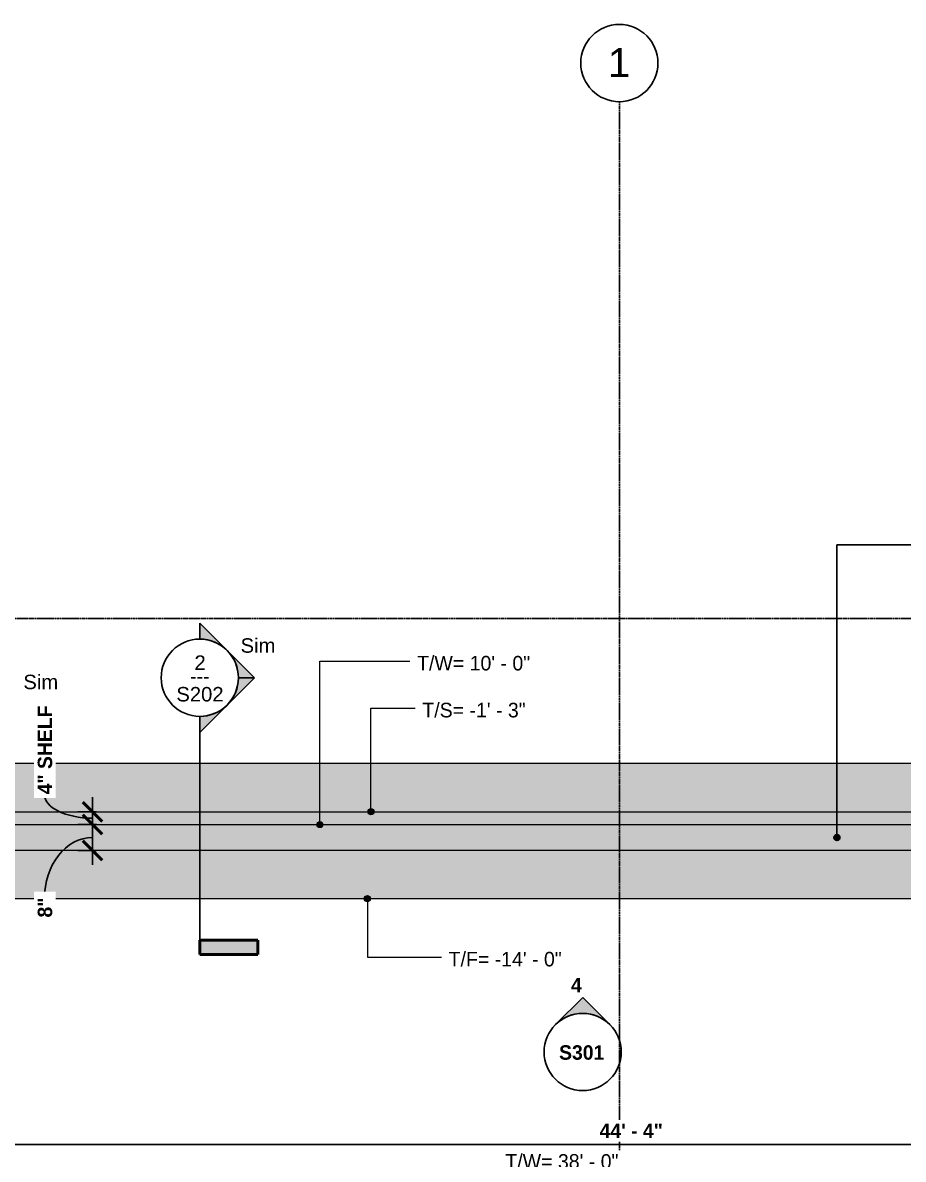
# Model space of a CAD drawing. Header units: inches. Extents: x -4033 to -3004, y 11263 to 12032.
# Drawn here: x -3666.8 to -3393.1, y 11679.2 to 12032.4 of the extents above; entities that cross this region are included whole.
import ezdxf

# ---------------------------------------------------------------- set-up
doc = ezdxf.new("R2010")
doc.units = ezdxf.units.IN
doc.header["$MEASUREMENT"] = 0
doc.linetypes.add('Grid Line 1_2_', pattern=[0.875, 0.5, -0.125, 0.125, -0.125])
for name, color, linetype, lineweight in [('A-ANNO-DIMS', 211, 'Continuous', 9), ('A-ANNO-DIMS-48', 211, 'Continuous', 9), ('A-WALL', 113, 'Continuous', 18), ('A-WALL-IDEN', 211, 'Continuous', 30), ('G-ANNO-DIMS', 111, 'Continuous', 9), ('G-ANNO-SYMB', 111, 'Continuous', 30), ('S-FNDN', 32, 'Continuous', 18), ('S-GRID', 1, 'Continuous', 9), ('S-GRID-IDEN', 1, 'Continuous', 30)]:
    doc.layers.add(name, color=color, linetype=linetype, lineweight=lineweight)
doc.styles.add('Arial', font='arial.ttf', dxfattribs={"height": 9})
doc.styles.add('Arial_1', font='arial.ttf', dxfattribs={"height": 4.5})
doc.styles.add('Century Gothic', font='', dxfattribs={"height": 4.5})
doc.styles.add('Century Gothic_1', font='', dxfattribs={"height": 4.535433})
doc.styles.add('Century Gothic_B', font='', dxfattribs={"height": 4.5})
doc.styles.get('Century Gothic').set_extended_font_data('Century Gothic')
doc.styles.get('Century Gothic_1').set_extended_font_data('Century Gothic')
doc.styles.get('Century Gothic_B').set_extended_font_data('Century Gothic', bold=True)
doc.dimstyles.new('OD__1_16__Tol___1', dxfattribs={"dimscale": 12, "dimtxt": 4.698757, "dimasz": 0.5, "dimexe": 0.375, "dimexo": 0.25, "dimgap": 0.0625, "dimtad": 1, "dimdec": 4, "dimrnd": 0.0625, "dimzin": 3, "dimdsep": 46, "dimlunit": 4, "dimtxsty": 'Century Gothic_B', "dimblk1": 'OBLIQUE', "dimblk2": 'OBLIQUE', "dimsah": 1, "dimcen": 0.09, "dimdle": 0.375, "dimazin": 0, "dimtfac": 1, "dimtdec": 4, "dimtix": 1, "dimtmove": 1, "dimatfit": 3, "dimfxl": 1, "dimtvp": 1, "dimtfill": 1, "dimfrac": 2, "dimtolj": 1, "dimtzin": 0, "dimlwd": 30, "dimlwe": 30, "dimarcsym": 2})
doc.dimstyles.new('OD__1_4__Tol__', dxfattribs={"dimscale": 12, "dimtxt": 4.698757, "dimasz": 0.5, "dimexe": 0.375, "dimexo": 0.25, "dimgap": 0.0625, "dimtad": 1, "dimrnd": 0.25, "dimzin": 1, "dimdsep": 46, "dimlunit": 4, "dimtxsty": 'Century Gothic_B', "dimblk1": 'OBLIQUE', "dimblk2": 'OBLIQUE', "dimsah": 1, "dimcen": 0.09, "dimdle": 0.375, "dimazin": 0, "dimtfac": 1, "dimtdec": 4, "dimtix": 1, "dimtmove": 0, "dimatfit": 3, "dimfxl": 1, "dimtvp": 1, "dimtfill": 1, "dimfrac": 2, "dimtolj": 1, "dimtzin": 0, "dimlwd": 30, "dimlwe": 30, "dimarcsym": 2})

# ---------------------------------------------------------------- blocks, each defined once
blk = doc.blocks.new('Grid - Grid Head - Circle-1738874-FOUNDATION PLAN - Callout 1')
at = {"layer": 'S-GRID-IDEN'}
for start, end in [(360, 180), (180, 360)]:
    blk.add_arc((0, 0), 0.25, start, end, dxfattribs=at)
blk = doc.blocks.new('Elevation - Filled Arrow-1738296-FOUNDATION PLAN - Callout 1')
at = {"layer": 'G-ANNO-SYMB'}
for start, end in [(360, 180), (180, 360)]:
    blk.add_arc((0, 0), 0.25, start, end, dxfattribs=at)
blk = doc.blocks.new('Elevation - Filled Arrow-1738116-FOUNDATION PLAN - Callout 1')
at = {"layer": 'G-ANNO-SYMB', "lineweight": 9}
h = blk.add_hatch(color=256, dxfattribs=at)
edge = h.paths.add_edge_path(flags=0)
edge.add_line((0, 0.3536), (0.1768, 0.1768))
edge.add_arc((0, 0), 0.25, 45, 135)
edge.add_line((-0.1768, 0.1768), (0, 0.3536))
at = {"layer": 'G-ANNO-SYMB'}
for p, q in [((0, 0.3536), (-0.1768, 0.1768)), ((0.1768, 0.1768), (0, 0.3536))]:
    blk.add_line(p, q, dxfattribs=at)
blk.add_arc((0, 0), 0.25, 45, 135, dxfattribs=at)
blk = doc.blocks.new('DIMBLOCK14-FOUNDATION PLAN - Callout 1')
at = {"layer": 'A-ANNO-DIMS-48', "lineweight": 30}
for p, q in [((-3743.32, 11784.19), (-3743.32, 11679.28)), ((-3743.32, 11683.78), (-3743.32, 11784.19)), ((-3743.32, 11683.78), (-3211.32, 11683.78)), ((-3211.32, 11685.03), (-3211.32, 11679.28)), ((-3211.32, 11683.78), (-3211.32, 11685.03))]:
    blk.add_line(p, q, dxfattribs=at)
at = {"layer": 'A-ANNO-DIMS-48', "lineweight": 50}
for p, q in [((-3743.32, 11683.78), (-3740.32, 11686.78)), ((-3211.32, 11683.78), (-3208.32, 11686.78)), ((-3743.32, 11683.78), (-3746.32, 11680.78)), ((-3211.32, 11683.78), (-3214.32, 11680.78))]:
    blk.add_line(p, q, dxfattribs=at)
at = {"layer": 'A-ANNO-DIMS-48', "color": 0, "lineweight": 30, "insert": (-3487.47, 11690.3), "char_height": 4.5, "width": 24.344, "attachment_point": 1, "line_spacing_factor": 0.984502, "style": 'Century Gothic_B', "bg_fill": 3, "box_fill_scale": 1.25, "bg_fill_color": 256, "bg_fill_true_color": 13158600, "bg_fill_transparency": 0}
blk.add_mtext('44\' - 4"', dxfattribs=at)
blk = doc.blocks.new('_Oblique')
at = {"color": 0, "linetype": 'ByBlock', "lineweight": -2}
blk.add_line((-0.5, -0.5), (0.5, 0.5), dxfattribs=at)
blk = doc.blocks.new('DIMBLOCK26-FOUNDATION PLAN - Callout 1')
at = {"layer": 'A-ANNO-DIMS-48', "lineweight": 50}
for p, q in [((-3645.16, 11787.19), (-3648.16, 11790.19)), ((-3645.16, 11783.19), (-3648.16, 11786.19)), ((-3645.16, 11787.19), (-3642.16, 11784.19)), ((-3645.16, 11783.19), (-3642.16, 11780.19))]:
    blk.add_line(p, q, dxfattribs=at)
at = {"layer": 'A-ANNO-DIMS-48', "lineweight": 30}
for p, q in [((-3645.16, 11791.69), (-3645.16, 11783.19)), ((-3643.92, 11787.19), (-3649.66, 11787.19)), ((-3645.16, 11787.19), (-3643.92, 11787.19)), ((-3643.92, 11783.19), (-3649.66, 11783.19)), ((-3645.16, 11783.19), (-3643.92, 11783.19))]:
    blk.add_line(p, q, dxfattribs=at)
blk.add_ellipse((-3645.16, 11792.59), major_axis=(14.94, 0), ratio=0.495146, start_param=3.141593, end_param=4.712389, dxfattribs=at)
at = {"layer": 'A-ANNO-DIMS-48', "color": 0, "lineweight": 30, "insert": (-3662.18, 11792.59), "char_height": 4.5, "width": 28.9085, "attachment_point": 1, "rotation": 90, "line_spacing_factor": 0.984502, "style": 'Century Gothic_B', "bg_fill": 3, "box_fill_scale": 1.25, "bg_fill_color": 256, "bg_fill_true_color": 13158600, "bg_fill_transparency": 0}
blk.add_mtext('4" SHELF', dxfattribs=at)
blk = doc.blocks.new('DIMBLOCK27-FOUNDATION PLAN - Callout 1')
at = {"layer": 'A-ANNO-DIMS-48', "lineweight": 50}
for p, q in [((-3645.16, 11783.19), (-3648.16, 11786.19)), ((-3645.16, 11783.19), (-3642.16, 11780.19)), ((-3645.16, 11775.19), (-3648.16, 11778.19)), ((-3645.16, 11775.19), (-3642.16, 11772.19))]:
    blk.add_line(p, q, dxfattribs=at)
at = {"layer": 'A-ANNO-DIMS-48', "lineweight": 30}
for p, q in [((-3643.92, 11783.19), (-3649.66, 11783.19)), ((-3645.16, 11783.19), (-3645.16, 11770.69)), ((-3645.16, 11783.19), (-3643.92, 11783.19)), ((-3643.92, 11775.19), (-3649.66, 11775.19)), ((-3645.16, 11775.19), (-3643.92, 11775.19))]:
    blk.add_line(p, q, dxfattribs=at)
blk.add_ellipse((-3645.16, 11760.05), major_axis=(0, 19.14), ratio=0.7805, start_param=0, end_param=1.570796, dxfattribs=at)
at = {"layer": 'A-ANNO-DIMS-48', "color": 0, "lineweight": 30, "insert": (-3662.18, 11754.31), "char_height": 4.5, "width": 6.8915, "attachment_point": 1, "rotation": 90, "line_spacing_factor": 0.984502, "style": 'Century Gothic_B', "bg_fill": 3, "box_fill_scale": 1.25, "bg_fill_color": 256, "bg_fill_true_color": 13158600, "bg_fill_transparency": 0}
blk.add_mtext('8"', dxfattribs=at)
blk = doc.blocks.new('Section - 3_32_ x 3_8_-1738294-FOUNDATION PLAN - Callout 1')
at = {"layer": 'G-ANNO-SYMB', "lineweight": 9}
blk.add_hatch(color=256, dxfattribs=at).paths.add_polyline_path([(0, 0.375), (0, 0), (-0.09375, 0), (-0.09375, 0.375)], flags=0)
at = {"layer": 'G-ANNO-SYMB', "lineweight": 50}
for p, q in [((0, 0.375), (-0.09375, 0.375)), ((-0.09375, 0.375), (-0.09375, 0)), ((0, 0), (0, 0.375)), ((-0.09375, 0), (0, 0))]:
    blk.add_line(p, q, dxfattribs=at)
blk = doc.blocks.new('Section - Section Head - Filled-1738293-FOUNDATION PLAN - Callout 1')
at = {"layer": 'G-ANNO-SYMB', "lineweight": 9}
h = blk.add_hatch(color=256, dxfattribs=at)
edge = h.paths.add_edge_path(flags=0)
edge.add_line((-0.4268, 0.1768), (-0.25, 0.3536))
edge.add_line((-0.25, 0.3536), (-0.25, 0.25))
edge.add_arc((-0.25, 0), 0.25, 90, 135)
h = blk.add_hatch(color=256, dxfattribs=at)
edge = h.paths.add_edge_path(flags=0)
edge.add_arc((-0.25, 0), 0.25, 45, 90)
edge.add_line((-0.25, 0.25), (-0.25, 0.3536))
edge.add_line((-0.25, 0.3536), (-0.0732, 0.1768))
h = blk.add_hatch(color=256, dxfattribs=at)
edge = h.paths.add_edge_path(flags=0)
edge.add_arc((-0.25, 0), 0.2503, 137.9216, 180)
edge.add_line((-0.5003, 0), (-0.6036, 0))
edge.add_line((-0.6036, 0), (-0.4358, 0.1678))
h = blk.add_hatch(color=256, dxfattribs=at)
edge = h.paths.add_edge_path(flags=0)
edge.add_line((-0.0642, 0.1678), (0.1036, 0))
edge.add_line((0.1036, 0), (0.0003, 0))
edge.add_arc((-0.25, 0), 0.2503, 0, 42.0784)
at = {"layer": 'G-ANNO-SYMB'}
for p, q in [((-0.25, 0.3536), (-0.4268, 0.1768)), ((-0.25, 0.25), (-0.25, 0.3536)), ((-0.0732, 0.1768), (-0.25, 0.3536)), ((-0.25, 0.3536), (-0.25, 0.25)), ((-0.4358, 0.1678), (-0.6036, 0)), ((0.1036, 0), (-0.0642, 0.1678)), ((-0.6036, 0), (-0.5003, 0)), ((0.0003, 0), (0.1036, 0))]:
    blk.add_line(p, q, dxfattribs=at)
for centre, radius, start, end in [((-0.2503, 0), 0.25, 360, 180), ((-0.25, 0), 0.25, 90, 135), ((-0.25, 0), 0.25, 45, 90), ((-0.25, 0), 0.2503, 137.9216, 180), ((-0.25, 0), 0.2503, 0, 42.0784), ((-0.2503, 0), 0.25, 180, 360)]:
    blk.add_arc(centre, radius, start, end, dxfattribs=at)

msp = doc.modelspace()

# ---------------------------------------------------------------- hatches: boundary and pattern name
at = {"layer": 'A-WALL'}
msp.add_hatch(color=256, dxfattribs=at).paths.add_polyline_path([(-3211.32374, 11775.1894), (-3211.32374, 11783.1894), (-3755.32374, 11783.1894), (-3755.32374, 11775.1894), (-3506.00539, 11775.1894)], flags=0)
at = {"layer": 'A-WALL-IDEN'}
h = msp.add_hatch(color=256, dxfattribs=at)
edge = h.paths.add_edge_path(flags=0)
edge.add_arc((-3413.68018, 11779.1894), 0.9375, 0, 360)
at = {"layer": 'S-FNDN', "lineweight": 9}
h = msp.add_hatch(dxfattribs=at)
h.set_pattern_fill('FP_3', color=256, style=0, pattern_type=2)
h.set_pattern_definition([(50, (0, 0), (13.77135, -1.20496), [1.44, -15.84]), (355, (0, 0), (-2.66442, 14.442176), [1.152, -12.672]), (100.451, (1.148, -0.1), (11.107076, 13.237366), [1.224, -13.462]), (46.184, (0, 3.84), (20.491284, -3.17785), [2.16, -23.76]), (96.636, (1.708, 3.575), (17.94587, 18.703152), [1.836, -20.193]), (351.184, (0, 3.84), (17.94541, 18.702614), [1.728, -19.008]), (21, (1.92, 2.88), (11.460518, -7.730365), [1.44, -15.84]), (326, (1.92, 2.88), (4.671352, 13.923149), [1.152, -12.672]), (71.451, (2.875, 2.236), (16.13207, 6.192844), [1.224, -13.462]), (37.5, (0, 0), (0.2331231, 6.3917502), [0.634, -11.885, 0.634, -12.23, -12.72]), (37.5, (0, 0), (0.2331231, 6.3917502), [-25.382, 0.634, -12.086]), (7.5, (0, 0), (5.0507295, 7.573041), [0.634, -6.701, 0.634, -11.597, -4.848]), (7.5, (0, 0), (5.0507295, 7.573041), [-19.565, 0.634, -4.214]), (327.5, (-4.282, 0), (10.2495805, -0.4328898), [0.634, -4.166, 0.634, -14.342, -19.872]), (327.5, (-4.282, 0), (10.2495805, -0.4328898), [-19.776, 0.634, -19.238]), (317.5, (-6.202, 0), (11.19739, 1.922144), [0.634, -5.606, 0.634, -9.312, -14.112]), (317.5, (-6.202, 0), (11.19739, 1.922144), [-16.186, 0.634, -13.478])])
h.paths.add_polyline_path([(-3743.32374, 11760.1894), (-3211.32374, 11760.1894), (-3211.32374, 11775.1894), (-3755.32374, 11775.1894), (-3755.32374, 11760.1894), (-3747.32374, 11760.1894)], flags=0)
h.paths.add_polyline_path([(-3154.32374, 11760.1894), (-3154.32374, 11775.1894), (-3203.32374, 11775.1894), (-3203.32374, 11760.1894)], flags=0)
h.paths.add_polyline_path([(-3523.32374, 11787.1894), (-3154.32374, 11787.1894), (-3154.32374, 11802.1894), (-3743.32374, 11802.1894), (-3743.32374, 11787.1894), (-3737.96659, 11787.1894)], flags=0)
at = {"layer": 'S-FNDN'}
msp.add_hatch(color=256, dxfattribs=at).paths.add_polyline_path([(-3203.32374, 11775.1894), (-3154.32374, 11775.1894), (-3154.32374, 11787.1894), (-3747.32374, 11787.1894), (-3747.32374, 11783.1894), (-3203.32374, 11783.1894), (-3203.32374, 11776.87361)], flags=0)

# ---------------------------------------------------------------- linework, layer by layer
at = {"layer": 'A-WALL'}
for p, q in [((-3747.32374, 11783.1894), (-3203.32374, 11783.1894)), ((-3211.32374, 11775.1894), (-3755.32374, 11775.1894))]:
    msp.add_line(p, q, dxfattribs=at)
at = {"layer": 'A-WALL-IDEN'}
for p, q in [((-3413.68018, 11870.16446), (-3360.03759, 11870.16446)), ((-3413.68018, 11779.1894), (-3413.68018, 11870.16446))]:
    msp.add_line(p, q, dxfattribs=at)
msp.add_circle((-3413.68018, 11779.1894), 0.9375, dxfattribs=at)
at = {"layer": 'G-ANNO-DIMS'}
for p, q in [((-3574.44419, 11833.94476), (-3546.47134, 11833.94476)), ((-3558.57095, 11819.36123), (-3544.84393, 11819.36123))]:
    msp.add_line(p, q, dxfattribs=at)
at = {"layer": 'S-FNDN', "color": 253}
for p, q in [((-3154.32374, 11802.1894), (-3728.32374, 11802.1894)), ((-3770.32374, 11760.1894), (-3211.32374, 11760.1894))]:
    msp.add_line(p, q, dxfattribs=at)
at = {"layer": 'S-FNDN'}
msp.add_line((-3743.32374, 11787.1894), (-3154.32374, 11787.1894), dxfattribs=at)
at = {"layer": 'S-GRID', "linetype": 'Grid Line 1_2_', "lineweight": 30}
for p, q in [((-3481.32374, 11262.84971), (-3481.32374, 12007.8337)), ((-3003.73831, 11847.1894), (-4008.27416, 11847.1894))]:
    msp.add_line(p, q, dxfattribs=at)

# ---------------------------------------------------------------- block references
at = {"layer": 'G-ANNO-SYMB', "xscale": 47.99999999999997, "yscale": 47.99999999999997, "zscale": 47.99999999999997, "rotation": 269.9999999999996}
msp.add_blockref('Section - Section Head - Filled-1738293-FOUNDATION PLAN - Callout 1', (-3611.78297, 11816.82043), dxfattribs=at)
at = {"layer": 'G-ANNO-SYMB', "xscale": 47.99999999999997, "yscale": 47.99999999999997, "zscale": 47.99999999999997}
for name in ['Elevation - Filled Arrow-1738116-FOUNDATION PLAN - Callout 1', 'Elevation - Filled Arrow-1738296-FOUNDATION PLAN - Callout 1']:
    msp.add_blockref(name, (-3492.7382, 11712.54153), dxfattribs=at)
at = {"layer": 'S-GRID-IDEN', "xscale": 47.99999999999997, "yscale": 47.99999999999997, "zscale": 47.99999999999997}
msp.add_blockref('Grid - Grid Head - Circle-1738874-FOUNDATION PLAN - Callout 1', (-3481.32374, 12019.8337), dxfattribs=at)

# ---------------------------------------------------------------- texts
at = {"layer": 'G-ANNO-SYMB', "lineweight": 9, "char_height": 4.5, "attachment_point": 1}
for s, insert, width, style in [('Sim', (-3599.09247, 11841.09061), 13.332, 'Arial_1'), ('2', (-3613.44346, 11835.77475), 4.242, 'Arial_1'), ('Sim', (-3666.63324, 11829.77374), 13.332, 'Arial_1'), ('---', (-3614.76911, 11831.52141), 7.7265, 'Century Gothic'), ('S202', (-3619.0655, 11825.95663), 17.877, 'Arial_1'), ('\\fCentury Gothic|b1|i0|c0|p34|;4', (-3496.37693, 11735.56672), 4.3935, 'Century Gothic_B'), ('S301', (-3500.06746, 11714.62833), 17.271, 'Century Gothic_B')]:
    msp.add_mtext(s, dxfattribs=dict(at, insert=insert, width=width, style=style))
at = {"layer": 'S-GRID-IDEN', "lineweight": 9, "insert": (-3484.88825, 12024.47767), "char_height": 9, "width": 8.484, "attachment_point": 1, "style": 'Arial'}
msp.add_mtext('1', dxfattribs=at)

# ---------------------------------------------------------------- next in the draw order: texts
at = {"layer": 'G-ANNO-DIMS', "char_height": 4.5354331, "attachment_point": 1, "line_spacing_factor": 0.984502, "style": 'Century Gothic_1', "bg_fill": 3, "box_fill_scale": 1.25, "bg_fill_color": 256, "bg_fill_true_color": 13158600, "bg_fill_transparency": 0}
for s, insert, width in [('T/W= 10\' - 0"', (-3544.22134, 11835.62707), 42.677892), ('T/S= -1\' - 3"', (-3542.59393, 11821.04354), 37.6201924)]:
    msp.add_mtext(s, dxfattribs=dict(at, insert=insert, width=width))

# ---------------------------------------------------------------- next in the draw order: dimensions: what is measured, and where the dimension line sits
at = {"layer": 'A-ANNO-DIMS', "lineweight": 30}
dim = msp.add_linear_dim(base=(-3211.32374, 11683.78439), p1=(-3743.32374, 11787.1894), p2=(-3211.32374, 11688.02703), dimstyle='OD__1_4__Tol__', override={"dimpost": '<>', "dimfxl": 541.162799}, dxfattribs=at)
dim.commit()
dim.dimension.update_dxf_attribs({"geometry": 'DIMBLOCK14-FOUNDATION PLAN - Callout 1', "text_midpoint": (-3477.32374, 11686.84098)})

# ---------------------------------------------------------------- next in the draw order: hatches: boundary and pattern name
at = {"layer": 'G-ANNO-DIMS'}
h = msp.add_hatch(color=256, dxfattribs=at)
edge = h.paths.add_edge_path(flags=0)
edge.add_arc((-3558.57095, 11787.1894), 0.9375, 0, 360)
h = msp.add_hatch(color=256, dxfattribs=at)
edge = h.paths.add_edge_path(flags=0)
edge.add_arc((-3574.44419, 11783.1894), 0.9375, 0, 360)
h = msp.add_hatch(color=256, dxfattribs=at)
edge = h.paths.add_edge_path(flags=0)
edge.add_arc((-3559.68123, 11760.1894), 0.9375, 0, 360)

# ---------------------------------------------------------------- next in the draw order: linework, layer by layer
for p, q in [((-3574.44419, 11783.1894), (-3574.44419, 11833.94476)), ((-3558.57095, 11787.1894), (-3558.57095, 11819.36123)), ((-3559.68123, 11760.1894), (-3559.68123, 11741.97205)), ((-3559.68123, 11741.97205), (-3536.66236, 11741.97205))]:
    msp.add_line(p, q, dxfattribs=at)
for centre in [(-3558.57095, 11787.1894), (-3574.44419, 11783.1894), (-3559.68123, 11760.1894)]:
    msp.add_circle(centre, 0.9375, dxfattribs=at)
at = {"layer": 'G-ANNO-SYMB'}
msp.add_line((-3611.78297, 11816.82043), (-3611.78297, 11747.31526), dxfattribs=at)

# ---------------------------------------------------------------- next in the draw order: block references
at = {"layer": 'G-ANNO-SYMB', "extrusion": (0, 0, -1), "xscale": 47.99999999999997, "yscale": 47.99999999999997, "zscale": 47.99999999999997, "rotation": 90.00000000000053}
msp.add_blockref('Section - 3_32_ x 3_8_-1738294-FOUNDATION PLAN - Callout 1', (3611.78297, 11747.31526), dxfattribs=at)

# ---------------------------------------------------------------- next in the draw order: texts
at = {"layer": 'G-ANNO-DIMS', "insert": (-3516.77607, 11680.79285), "char_height": 4.5354331, "width": 42.677892, "attachment_point": 1, "line_spacing_factor": 0.984502, "style": 'Century Gothic_1', "bg_fill": 3, "box_fill_scale": 1.25, "bg_fill_color": 256, "bg_fill_true_color": 13158600, "bg_fill_transparency": 0}
msp.add_mtext('T/W= 38\' - 0"', dxfattribs=at)

# ---------------------------------------------------------------- next in the draw order: dimensions: what is measured, and where the dimension line sits
at = {"layer": 'A-ANNO-DIMS', "lineweight": 30}
dim = msp.add_linear_dim(base=(-3645.16423, 11783.1894), p1=(-3640.92159, 11787.1894), p2=(-3640.92159, 11783.1894), angle=90, dimstyle='OD__1_16__Tol___1', override={"dimpost": '<>SHELF', "dimfxl": 4}, dxfattribs=at)
dim.commit()
dim.dimension.update_dxf_attribs({"geometry": 'DIMBLOCK26-FOUNDATION PLAN - Callout 1', "text_midpoint": (-3659.17777, 11807.03991), "dimtype": 160, "text_rotation": 90})

# ---------------------------------------------------------------- next in the draw order: texts
at = {"layer": 'G-ANNO-DIMS', "insert": (-3534.41236, 11743.65435), "char_height": 4.5354331, "width": 41.7118145, "attachment_point": 1, "line_spacing_factor": 0.984502, "style": 'Century Gothic_1', "bg_fill": 3, "box_fill_scale": 1.25, "bg_fill_color": 256, "bg_fill_true_color": 13158600, "bg_fill_transparency": 0}
msp.add_mtext('T/F= -14\' - 0"', dxfattribs=at)

# ---------------------------------------------------------------- next in the draw order: dimensions: what is measured, and where the dimension line sits
at = {"layer": 'A-ANNO-DIMS', "lineweight": 30}
dim = msp.add_linear_dim(base=(-3645.16423, 11775.1894), p1=(-3640.92159, 11783.1894), p2=(-3640.92159, 11775.1894), angle=90, dimstyle='OD__1_16__Tol___1', override={"dimpost": '<>', "dimfxl": 8}, dxfattribs=at)
dim.commit()
dim.dimension.update_dxf_attribs({"geometry": 'DIMBLOCK27-FOUNDATION PLAN - Callout 1', "text_midpoint": (-3659.17777, 11757.75385), "dimtype": 160, "text_rotation": 90})

doc.saveas('drawing.dxf')
